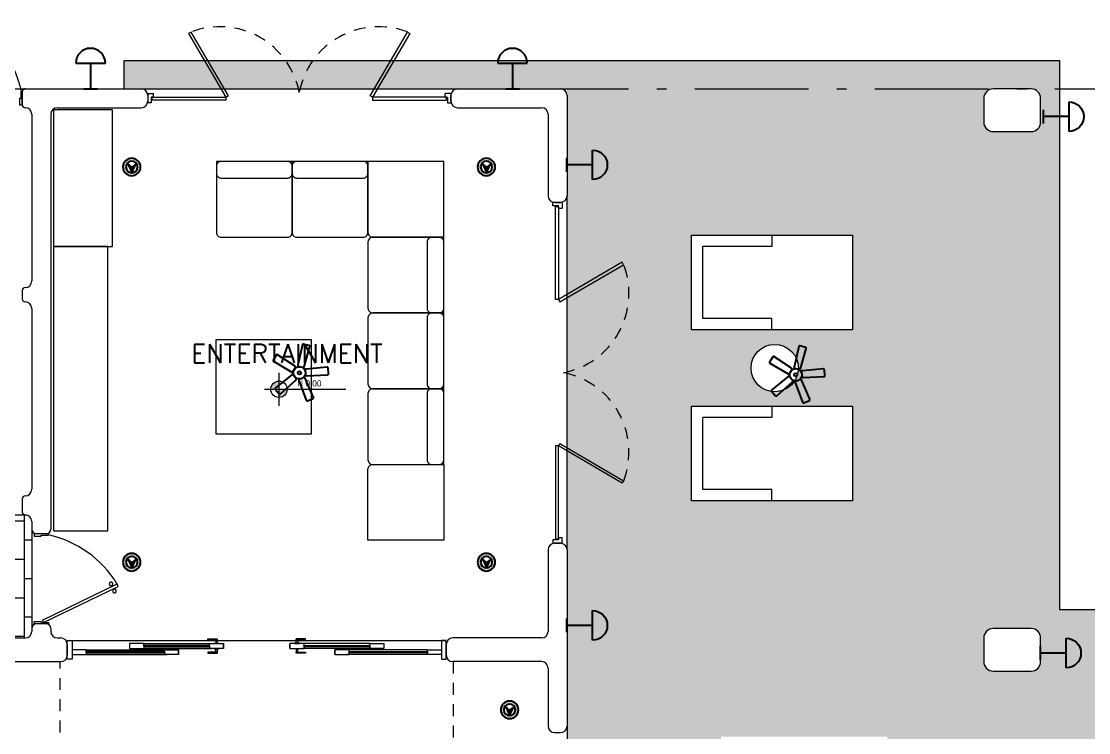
# Model space of a CAD drawing. Header units: metres. Extents: x 14 to 2416, y -346 to 476.
# Drawn here: x 51.24 to 62.51, y -209.14 to -201.63 of the extents above; entities that cross this region are included whole.
import ezdxf

# ---------------------------------------------------------------- set-up
doc = ezdxf.new("R2010")
doc.units = ezdxf.units.M
for name, pattern in [('0', [0]), ('ACAD_ISO10W100', [18, 12, -3, 0, -3]), ('HIDDEN2', [0.1875, 0.125, -0.0625])]:
    doc.linetypes.add(name, pattern=pattern)
doc.layers.get('0').update_dxf_attribs({"linetype": '0', "lineweight": 20})
for name, color, linetype, lineweight in [('A-ANNO-TEXT', 20, 'Continuous', 13), ('A-DOOR', 35, 'Continuous', 5), ('A-WALL', 250, 'Continuous', 20), ('baños', 251, 'Continuous', 0), ('MAVA', 1, 'Continuous', 15), ('MOBILIARIOS', 252, 'Continuous', 0), ('piscina', 131, 'Continuous', 0), ('piso', 253, 'Continuous', 0), ('textos', 7, 'Continuous', 0)]:
    doc.layers.add(name, color=color, linetype=linetype, lineweight=lineweight)
doc.layers.add('hatch piso', color=253, linetype='Continuous', lineweight=0, transparency=0.7)
doc.layers.add('MAVA Luminarias', color=1, linetype='Continuous')
doc.layers.add('SOLAR', color=7, linetype='ACAD_ISO10W100', lineweight=9, true_color=0xff1414)
doc.layers.add('Techos 1', color=7, linetype='HIDDEN2', lineweight=9, true_color=0x42391a)
doc.styles.add('ESC100-2mm', font='arial.ttf', dxfattribs={"height": 0.15})
doc.styles.get("Standard").update_dxf_attribs({"font": 'arial.ttf', "height": 0.1875})

# ---------------------------------------------------------------- blocks, each defined once
blk = doc.blocks.new('puerta 1.00')
at = {"layer": 'A-DOOR'}
for p, q in [((-0.15, -0.012), (-0.937, -0.395)), ((-0.138, -0.038), (-0.925, -0.42)), ((-0.138, -0.038), (-0.15, -0.012)), ((-0.937, -0.395), (-0.925, -0.42)), ((-0.895, -0.374), (-0.9, -0.364)), ((-0.878, -0.366), (-0.883, -0.356)), ((-0.882, -0.4), (-0.877, -0.41)), ((-0.865, -0.392), (-0.86, -0.402))]:
    blk.add_line(p, q, dxfattribs=at)
for points in [[(-0.05, 0), (-0.05, -0.025), (-0.125, -0.025), (-0.125, -0.012), (-0.2, -0.012), (-0.2, 0), (-0.05, 0)], [(-0.05, -0.95), (-0.05, -0.925), (-0.125, -0.925), (-0.125, -0.937), (-0.2, -0.937), (-0.2, -0.95), (-0.05, -0.95)]]:
    blk.add_lwpolyline(points, dxfattribs=at)
blk.add_arc((0.037, 0.16), 1.123, 211.1336, 257.8343, dxfattribs=at)
for points in [[(-0.898, -0.364), (-0.903, -0.364), (-0.912, -0.359), (-0.917, -0.35), (-0.917, -0.34), (-0.912, -0.332), (-0.903, -0.327), (-0.893, -0.327), (-0.884, -0.332), (-0.879, -0.34), (-0.879, -0.35), (-0.884, -0.359), (-0.893, -0.364), (-0.898, -0.364)], [(-0.862, -0.439), (-0.867, -0.439), (-0.875, -0.434), (-0.88, -0.426), (-0.88, -0.416), (-0.875, -0.407), (-0.867, -0.402), (-0.857, -0.402), (-0.848, -0.407), (-0.843, -0.416), (-0.843, -0.426), (-0.848, -0.434), (-0.857, -0.439), (-0.862, -0.439)]]:
    blk.add_open_spline(points, degree=2, dxfattribs=at)
blk = doc.blocks.new('A$C9daa110d')
at = {"layer": 'A-DOOR'}
for p, q in [((0, 0.101), (0.06, 0.101)), ((0, 0.101), (0, 0.001)), ((0.035, 0.001), (0, 0.001)), ((0.035, 0.061), (0.035, 0.001)), ((0.06, 0.061), (0.035, 0.061)), ((0.06, 0.061), (0.06, 0.101)), ((3.2, 0.1), (3.14, 0.1)), ((3.14, 0.06), (3.14, 0.1)), ((3.14, 0.06), (3.165, 0.06)), ((3.165, 0.06), (3.165, 0)), ((3.165, 0), (3.2, 0)), ((3.2, 0.1), (3.2, 0))]:
    blk.add_line(p, q, dxfattribs=at)
for points in [[(0.431, 0.734), (0.825, 0.06), (0.851, 0.076), (0.458, 0.749)], [(2.766, 0.734), (2.372, 0.06), (2.346, 0.075), (2.74, 0.749)], [(0.045, 0.061), (0.825, 0.06), (0.825, 0.03), (0.045, 0.03)], [(3.152, 0.06), (2.372, 0.06), (2.372, 0.03), (3.152, 0.03)]]:
    blk.add_lwpolyline(points, close=True, dxfattribs=at)
at = {"layer": 'A-DOOR', "linetype": 'HIDDEN2'}
for centre, start, end in [((0.76, -0.049), 10.7613, 110.7488), ((2.437, -0.049), 69.2325, 169.2199)]:
    blk.add_arc(centre, 0.854, start, end, dxfattribs=at)
blk = doc.blocks.new('A$C2f9b60d5')
at = {"layer": 'A-DOOR'}
for p, q in [((0, 0.101), (0.06, 0.101)), ((0, 0.101), (0, 0.001)), ((0.035, 0.001), (0, 0.001)), ((0.035, 0.061), (0.035, 0.001)), ((0.06, 0.061), (0.035, 0.061)), ((0.06, 0.061), (0.06, 0.101)), ((3.6, 0.1), (3.54, 0.1)), ((3.54, 0.06), (3.54, 0.1)), ((3.54, 0.06), (3.565, 0.06)), ((3.565, 0.06), (3.565, 0)), ((3.565, 0), (3.6, 0)), ((3.6, 0.1), (3.6, 0))]:
    blk.add_line(p, q, dxfattribs=at)
for points in [[(0.631, 0.734), (1.025, 0.06), (1.051, 0.076), (0.658, 0.749)], [(2.966, 0.734), (2.572, 0.06), (2.546, 0.075), (2.94, 0.749)], [(0.045, 0.061), (1.025, 0.06), (1.025, 0.03), (0.045, 0.03)], [(3.552, 0.06), (2.572, 0.06), (2.572, 0.03), (3.552, 0.03)]]:
    blk.add_lwpolyline(points, close=True, dxfattribs=at)
at = {"layer": 'A-DOOR', "linetype": 'HIDDEN2'}
for centre, start, end in [((0.96, -0.049), 10.7613, 110.7488), ((2.637, -0.049), 69.2325, 169.2199)]:
    blk.add_arc(centre, 0.854, start, end, dxfattribs=at)
blk = doc.blocks.new('PL BASE 1N NASAS 09')
at = {"layer": 'textos', "transparency": 33554534}
h = blk.add_hatch(color=256, dxfattribs=at)
h.dxf.hatch_style = 1
h.paths.add_polyline_path([(-96.422, -38.338, 0.414214), (-96.509, -38.424), (-96.422, -38.424)])
h.paths.add_polyline_path([(-96.336, -38.424), (-96.422, -38.424), (-96.422, -38.511, 0.414214)])
at = {"layer": 'A-DOOR'}
for p, q in [((-97.848, -41.11), (-97.998, -41.11)), ((-97.998, -41.11), (-97.998, -41.16)), ((-97.848, -41.11), (-97.998, -41.11)), ((-97.998, -41.11), (-97.998, -41.16)), ((-97.848, -41.133), (-97.848, -41.11)), ((-97.848, -41.11), (-97.13, -41.11)), ((-97.848, -41.133), (-97.848, -41.11)), ((-97.848, -41.11), (-97.13, -41.11)), ((-97.156, -41.11), (-97.006, -41.11)), ((-97.156, -41.133), (-97.156, -41.11)), ((-97.156, -41.11), (-97.006, -41.11)), ((-97.156, -41.133), (-97.156, -41.11)), ((-97.089, -41.07), (-97.089, -41.105)), ((-97.089, -41.07), (-97.089, -41.105)), ((-97.074, -41.105), (-97.074, -41.06)), ((-97.074, -41.105), (-97.074, -41.06)), ((-97.006, -41.16), (-97.006, -41.11)), ((-97.006, -41.11), (-97.006, -41.16)), ((-97.006, -41.16), (-97.006, -41.11)), ((-97.006, -41.11), (-97.006, -41.16)), ((-96.306, -41.16), (-96.306, -41.11)), ((-96.156, -41.11), (-96.306, -41.11)), ((-96.306, -41.11), (-96.306, -41.16)), ((-96.306, -41.16), (-96.306, -41.11)), ((-96.156, -41.11), (-96.306, -41.11)), ((-96.306, -41.11), (-96.306, -41.16)), ((-96.239, -41.105), (-96.239, -41.06)), ((-96.239, -41.105), (-96.239, -41.06)), ((-96.224, -41.07), (-96.224, -41.105)), ((-96.224, -41.07), (-96.224, -41.105)), ((-95.464, -41.11), (-96.182, -41.11)), ((-95.464, -41.11), (-96.182, -41.11)), ((-96.156, -41.133), (-96.156, -41.11)), ((-96.156, -41.133), (-96.156, -41.11)), ((-95.464, -41.11), (-95.314, -41.11)), ((-95.464, -41.133), (-95.464, -41.11)), ((-95.464, -41.11), (-95.314, -41.11)), ((-95.464, -41.133), (-95.464, -41.11)), ((-95.314, -41.11), (-95.314, -41.16)), ((-95.314, -41.11), (-95.314, -41.16)), ((-98.456, -41.175), (-98.606, -41.175)), ((-98.606, -41.175), (-98.606, -41.225)), ((-98.456, -41.175), (-98.606, -41.175)), ((-98.606, -41.175), (-98.606, -41.225)), ((-98.606, -41.225), (-98.456, -41.225)), ((-98.606, -41.225), (-98.456, -41.225)), ((-98.461, -41.197), (-98.461, -41.202)), ((-98.461, -41.197), (-97.626, -41.197)), ((-98.461, -41.197), (-98.461, -41.202)), ((-98.461, -41.197), (-97.626, -41.197)), ((-98.461, -41.202), (-97.626, -41.202)), ((-98.461, -41.202), (-97.626, -41.202)), ((-98.456, -41.197), (-98.456, -41.175)), ((-98.456, -41.175), (-97.605, -41.175)), ((-98.456, -41.197), (-98.456, -41.175)), ((-98.456, -41.175), (-97.605, -41.175)), ((-98.451, -41.192), (-98.456, -41.192)), ((-98.451, -41.192), (-98.456, -41.192)), ((-98.456, -41.202), (-98.456, -41.225)), ((-98.456, -41.202), (-98.456, -41.225)), ((-98.451, -41.207), (-98.456, -41.207)), ((-98.451, -41.207), (-98.456, -41.207)), ((-98.456, -41.225), (-97.605, -41.225)), ((-98.456, -41.225), (-97.605, -41.225)), ((-98.451, -41.192), (-98.451, -41.197)), ((-97.636, -41.192), (-98.451, -41.192)), ((-98.451, -41.192), (-98.451, -41.197)), ((-97.636, -41.192), (-98.451, -41.192)), ((-98.451, -41.207), (-98.451, -41.202)), ((-98.451, -41.207), (-98.451, -41.202)), ((-98.451, -41.207), (-97.636, -41.207)), ((-98.451, -41.207), (-97.636, -41.207)), ((-97.998, -41.16), (-97.848, -41.16)), ((-97.998, -41.16), (-97.848, -41.16)), ((-97.853, -41.133), (-97.853, -41.138)), ((-97.853, -41.133), (-97.151, -41.133)), ((-97.853, -41.133), (-97.853, -41.138)), ((-97.853, -41.133), (-97.151, -41.133)), ((-97.853, -41.138), (-97.151, -41.138)), ((-97.853, -41.138), (-97.151, -41.138)), ((-97.843, -41.128), (-97.848, -41.128)), ((-97.843, -41.128), (-97.848, -41.128)), ((-97.848, -41.138), (-97.848, -41.16)), ((-97.848, -41.138), (-97.848, -41.16)), ((-97.843, -41.142), (-97.848, -41.142)), ((-97.843, -41.142), (-97.848, -41.142)), ((-97.848, -41.16), (-97.13, -41.16)), ((-97.848, -41.16), (-97.13, -41.16)), ((-97.843, -41.128), (-97.843, -41.133)), ((-97.161, -41.128), (-97.843, -41.128)), ((-97.843, -41.128), (-97.843, -41.133)), ((-97.161, -41.128), (-97.843, -41.128)), ((-97.843, -41.142), (-97.843, -41.138)), ((-97.843, -41.142), (-97.843, -41.138)), ((-97.843, -41.142), (-97.161, -41.142)), ((-97.843, -41.142), (-97.161, -41.142)), ((-97.636, -41.192), (-97.631, -41.192)), ((-97.636, -41.192), (-97.636, -41.197)), ((-97.636, -41.192), (-97.631, -41.192)), ((-97.636, -41.192), (-97.636, -41.197)), ((-97.636, -41.207), (-97.636, -41.202)), ((-97.636, -41.207), (-97.636, -41.202)), ((-97.636, -41.207), (-97.631, -41.207)), ((-97.636, -41.207), (-97.631, -41.207)), ((-97.631, -41.175), (-97.481, -41.175)), ((-97.631, -41.197), (-97.631, -41.175)), ((-97.631, -41.175), (-97.481, -41.175)), ((-97.631, -41.197), (-97.631, -41.175)), ((-97.631, -41.202), (-97.631, -41.225)), ((-97.631, -41.202), (-97.631, -41.225)), ((-97.481, -41.225), (-97.631, -41.225)), ((-97.481, -41.225), (-97.631, -41.225)), ((-97.626, -41.197), (-97.626, -41.202)), ((-97.626, -41.197), (-97.626, -41.202)), ((-97.481, -41.225), (-97.481, -41.175)), ((-97.481, -41.175), (-97.481, -41.225)), ((-97.481, -41.225), (-97.481, -41.175)), ((-97.481, -41.175), (-97.481, -41.225)), ((-97.161, -41.128), (-97.156, -41.128)), ((-97.161, -41.128), (-97.161, -41.133)), ((-97.161, -41.128), (-97.156, -41.128)), ((-97.161, -41.128), (-97.161, -41.133)), ((-97.161, -41.142), (-97.161, -41.138)), ((-97.161, -41.142), (-97.161, -41.138)), ((-97.161, -41.142), (-97.156, -41.142)), ((-97.161, -41.142), (-97.156, -41.142)), ((-97.156, -41.138), (-97.156, -41.16)), ((-97.156, -41.138), (-97.156, -41.16)), ((-97.006, -41.16), (-97.156, -41.16)), ((-97.006, -41.16), (-97.156, -41.16)), ((-97.151, -41.133), (-97.151, -41.138)), ((-97.151, -41.133), (-97.151, -41.138)), ((-97.089, -41.2), (-97.089, -41.165)), ((-97.089, -41.2), (-97.089, -41.165)), ((-97.074, -41.165), (-97.074, -41.21)), ((-97.074, -41.165), (-97.074, -41.21)), ((-96.306, -41.16), (-96.156, -41.16)), ((-96.306, -41.16), (-96.156, -41.16)), ((-96.239, -41.165), (-96.239, -41.21)), ((-96.239, -41.165), (-96.239, -41.21)), ((-96.224, -41.2), (-96.224, -41.165)), ((-96.224, -41.2), (-96.224, -41.165)), ((-95.464, -41.16), (-96.182, -41.16)), ((-95.464, -41.16), (-96.182, -41.16)), ((-95.459, -41.133), (-96.161, -41.133)), ((-96.161, -41.133), (-96.161, -41.138)), ((-95.459, -41.133), (-96.161, -41.133)), ((-96.161, -41.133), (-96.161, -41.138)), ((-95.459, -41.138), (-96.161, -41.138)), ((-95.459, -41.138), (-96.161, -41.138)), ((-96.151, -41.128), (-96.156, -41.128)), ((-96.151, -41.128), (-96.156, -41.128)), ((-96.156, -41.138), (-96.156, -41.16)), ((-96.156, -41.138), (-96.156, -41.16)), ((-96.151, -41.142), (-96.156, -41.142)), ((-96.151, -41.142), (-96.156, -41.142)), ((-96.151, -41.128), (-95.469, -41.128)), ((-96.151, -41.128), (-96.151, -41.133)), ((-96.151, -41.128), (-95.469, -41.128)), ((-96.151, -41.128), (-96.151, -41.133)), ((-96.151, -41.142), (-96.151, -41.138)), ((-96.151, -41.142), (-96.151, -41.138)), ((-95.469, -41.142), (-96.151, -41.142)), ((-95.469, -41.142), (-96.151, -41.142)), ((-95.831, -41.225), (-95.831, -41.175)), ((-95.681, -41.175), (-95.831, -41.175)), ((-95.831, -41.175), (-95.831, -41.225)), ((-95.831, -41.225), (-95.831, -41.175)), ((-95.681, -41.175), (-95.831, -41.175)), ((-95.831, -41.175), (-95.831, -41.225)), ((-95.831, -41.225), (-95.681, -41.225)), ((-95.831, -41.225), (-95.681, -41.225)), ((-94.856, -41.175), (-95.707, -41.175)), ((-94.856, -41.175), (-95.707, -41.175)), ((-94.856, -41.225), (-95.707, -41.225)), ((-94.856, -41.225), (-95.707, -41.225)), ((-94.851, -41.197), (-95.686, -41.197)), ((-95.686, -41.197), (-95.686, -41.202)), ((-94.851, -41.197), (-95.686, -41.197)), ((-95.686, -41.197), (-95.686, -41.202)), ((-94.851, -41.202), (-95.686, -41.202)), ((-94.851, -41.202), (-95.686, -41.202)), ((-95.681, -41.197), (-95.681, -41.175)), ((-95.681, -41.197), (-95.681, -41.175)), ((-95.676, -41.192), (-95.681, -41.192)), ((-95.676, -41.192), (-95.681, -41.192)), ((-95.681, -41.202), (-95.681, -41.225)), ((-95.681, -41.202), (-95.681, -41.225)), ((-95.676, -41.207), (-95.681, -41.207)), ((-95.676, -41.207), (-95.681, -41.207)), ((-95.676, -41.192), (-94.861, -41.192)), ((-95.676, -41.192), (-95.676, -41.197)), ((-95.676, -41.192), (-94.861, -41.192)), ((-95.676, -41.192), (-95.676, -41.197)), ((-95.676, -41.207), (-95.676, -41.202)), ((-95.676, -41.207), (-95.676, -41.202)), ((-94.861, -41.207), (-95.676, -41.207)), ((-94.861, -41.207), (-95.676, -41.207)), ((-95.469, -41.128), (-95.464, -41.128)), ((-95.469, -41.128), (-95.469, -41.133)), ((-95.469, -41.128), (-95.464, -41.128)), ((-95.469, -41.128), (-95.469, -41.133)), ((-95.469, -41.142), (-95.469, -41.138)), ((-95.469, -41.142), (-95.469, -41.138)), ((-95.469, -41.142), (-95.464, -41.142)), ((-95.469, -41.142), (-95.464, -41.142)), ((-95.464, -41.138), (-95.464, -41.16)), ((-95.464, -41.138), (-95.464, -41.16)), ((-95.314, -41.16), (-95.464, -41.16)), ((-95.314, -41.16), (-95.464, -41.16)), ((-95.459, -41.133), (-95.459, -41.138)), ((-95.459, -41.133), (-95.459, -41.138)), ((-94.861, -41.192), (-94.856, -41.192)), ((-94.861, -41.192), (-94.861, -41.197)), ((-94.861, -41.192), (-94.856, -41.192)), ((-94.861, -41.192), (-94.861, -41.197)), ((-94.861, -41.207), (-94.861, -41.202)), ((-94.861, -41.207), (-94.861, -41.202)), ((-94.861, -41.207), (-94.856, -41.207)), ((-94.861, -41.207), (-94.856, -41.207)), ((-94.856, -41.175), (-94.706, -41.175)), ((-94.856, -41.197), (-94.856, -41.175)), ((-94.856, -41.175), (-94.706, -41.175)), ((-94.856, -41.197), (-94.856, -41.175)), ((-94.856, -41.202), (-94.856, -41.225)), ((-94.856, -41.202), (-94.856, -41.225)), ((-94.706, -41.225), (-94.856, -41.225)), ((-94.706, -41.225), (-94.856, -41.225)), ((-94.851, -41.197), (-94.851, -41.202)), ((-94.851, -41.197), (-94.851, -41.202)), ((-94.706, -41.175), (-94.706, -41.225)), ((-94.706, -41.175), (-94.706, -41.225))]:
    blk.add_line(p, q, dxfattribs=at)
for points in [[(-98.606, -41.275), (-98.656, -41.275), (-98.656, -41.075), (-98.606, -41.075)], [(-98.606, -41.275), (-98.656, -41.275), (-98.656, -41.075), (-98.606, -41.075)], [(-94.706, -41.275), (-94.656, -41.275), (-94.656, -41.075), (-94.706, -41.075)], [(-94.706, -41.275), (-94.656, -41.275), (-94.656, -41.075), (-94.706, -41.075)]]:
    blk.add_lwpolyline(points, close=True, dxfattribs=at)
at = {"layer": 'A-DOOR', "color": 7}
for points in [[(-97.074, -41.06), (-97.074, -41.07), (-97.171, -41.07), (-97.171, -41.06)], [(-97.074, -41.06), (-97.074, -41.07), (-97.171, -41.07), (-97.171, -41.06)], [(-97.056, -41.11), (-97.106, -41.11), (-97.106, -41.105), (-97.056, -41.105)], [(-97.056, -41.11), (-97.106, -41.11), (-97.106, -41.105), (-97.056, -41.105)], [(-96.256, -41.11), (-96.206, -41.11), (-96.206, -41.105), (-96.256, -41.105)], [(-96.256, -41.11), (-96.206, -41.11), (-96.206, -41.105), (-96.256, -41.105)], [(-96.239, -41.06), (-96.239, -41.07), (-96.141, -41.07), (-96.141, -41.06)], [(-96.239, -41.06), (-96.239, -41.07), (-96.141, -41.07), (-96.141, -41.06)], [(-97.074, -41.21), (-97.074, -41.2), (-97.171, -41.2), (-97.171, -41.21)], [(-97.074, -41.21), (-97.074, -41.2), (-97.171, -41.2), (-97.171, -41.21)], [(-97.056, -41.16), (-97.106, -41.16), (-97.106, -41.165), (-97.056, -41.165)], [(-97.056, -41.16), (-97.106, -41.16), (-97.106, -41.165), (-97.056, -41.165)], [(-96.256, -41.16), (-96.206, -41.16), (-96.206, -41.165), (-96.256, -41.165)], [(-96.256, -41.16), (-96.206, -41.16), (-96.206, -41.165), (-96.256, -41.165)], [(-96.239, -41.21), (-96.239, -41.2), (-96.141, -41.2), (-96.141, -41.21)], [(-96.239, -41.21), (-96.239, -41.2), (-96.141, -41.2), (-96.141, -41.21)]]:
    blk.add_lwpolyline(points, close=True, dxfattribs=at)
at = {"layer": 'A-WALL'}
for p, q in [((-99.101, -35.25), (-97.876, -35.25)), ((-94.536, -35.25), (-93.452, -35.25)), ((-99.131, -35.42), (-99.131, -35.28)), ((-97.806, -35.32), (-97.806, -35.38)), ((-93.381, -35.32), (-93.381, -36.38)), ((-99.101, -35.45), (-99.101, -35.45)), ((-98.761, -35.45), (-97.876, -35.45)), ((-94.536, -35.45), (-93.651, -35.45)), ((-99.031, -35.52), (-99.031, -37.28)), ((-98.831, -35.52), (-98.831, -39.9)), ((-93.581, -35.52), (-93.581, -36.38)), ((-93.511, -36.45), (-93.451, -36.45)), ((-99.131, -37.38), (-99.131, -37.47)), ((-99.101, -37.35), (-99.101, -37.35)), ((-99.101, -37.5), (-99.101, -37.5)), ((-99.031, -37.57), (-99.031, -39.48)), ((-99.131, -39.58), (-99.131, -39.72)), ((-99.031, -39.82), (-99.031, -39.9)), ((-98.881, -39.95), (-98.981, -39.95)), ((-93.511, -40.05), (-93.451, -40.05)), ((-93.581, -40.12), (-93.581, -40.98)), ((-93.381, -40.12), (-93.381, -41.3)), ((-99.031, -40.95), (-99.031, -40.98)), ((-98.881, -40.9), (-98.981, -40.9)), ((-98.831, -40.95), (-98.831, -40.98)), ((-99.861, -41.05), (-99.101, -41.05)), ((-98.761, -41.05), (-98.726, -41.05)), ((-98.656, -41.12), (-98.656, -41.23)), ((-98.656, -41.12), (-98.656, -41.23)), ((-94.656, -41.12), (-94.656, -41.23)), ((-94.656, -41.12), (-94.656, -41.23)), ((-93.651, -41.05), (-94.586, -41.05)), ((-99.661, -41.3), (-98.726, -41.3)), ((-93.65, -41.3), (-94.586, -41.3)), ((-93.381, -41.3), (-93.381, -41.98)), ((-93.581, -41.37), (-93.581, -41.98))]:
    blk.add_line(p, q, dxfattribs=at)
at = {"layer": 'A-WALL', "transparency": 33554684}
for p, q in [((-94.606, -35.38), (-94.606, -35.32)), ((-93.511, -42.05), (-93.451, -42.05))]:
    blk.add_line(p, q, dxfattribs=at)
at = {"layer": 'A-WALL'}
for points in [[(-88.481, -35.252), (-88.881, -35.252, 0.414214), (-88.981, -35.352), (-88.981, -35.602, 0.414214), (-88.881, -35.702), (-88.481, -35.702, 0.414214), (-88.381, -35.602), (-88.381, -35.352, 0.414214)], [(-88.481, -40.95), (-88.881, -40.95, 0.414214), (-88.981, -41.05), (-88.981, -41.3, 0.414214), (-88.881, -41.4), (-88.481, -41.4, 0.414214), (-88.381, -41.3), (-88.381, -41.05, 0.414214)]]:
    blk.add_lwpolyline(points, format="xyb", close=True, dxfattribs=at)
for centre, radius, start, end in [((-99.101, -35.28), 0.03, 90, 180), ((-97.876, -35.32), 0.07, 0, 90), ((-93.451, -35.32), 0.07, 0, 90), ((-99.101, -35.42), 0.03, 180, 270), ((-99.101, -35.52), 0.07, 360, 90), ((-98.761, -35.52), 0.07, 90, 180), ((-97.876, -35.38), 0.07, 270, 0), ((-93.651, -35.52), 0.07, 0, 90), ((-93.511, -36.38), 0.07, 180, 270), ((-93.451, -36.38), 0.07, 270, 0), ((-99.101, -37.28), 0.07, 270, 360), ((-99.101, -37.38), 0.03, 90, 180), ((-99.101, -37.47), 0.03, 180, 270), ((-99.101, -37.57), 0.07, 0, 90), ((-99.101, -39.48), 0.07, 270, 0), ((-99.101, -39.58), 0.03, 90, 180), ((-99.101, -39.72), 0.03, 180, 270), ((-99.101, -39.82), 0.07, 0, 90), ((-98.981, -39.9), 0.05, 180, 270), ((-98.881, -39.9), 0.05, 270, 0), ((-93.511, -40.12), 0.07, 90, 180), ((-93.451, -40.12), 0.07, 0, 90), ((-99.101, -40.98), 0.07, 270, 360), ((-98.981, -40.95), 0.05, 90, 180), ((-98.881, -40.95), 0.05, 360, 90), ((-98.761, -40.98), 0.07, 180, 270), ((-93.651, -40.98), 0.07, 270, 360), ((-98.726, -41.12), 0.07, 0, 90), ((-94.586, -41.12), 0.07, 90, 180), ((-98.726, -41.23), 0.07, 270, 0), ((-94.586, -41.23), 0.07, 180, 270), ((-93.65, -41.368), 0.0686, 358.6981, 90.5368), ((-93.511, -41.98), 0.07, 180, 270), ((-93.451, -41.98), 0.07, 270, 0)]:
    blk.add_arc(centre, radius, start, end, dxfattribs=at)
at = {"layer": 'A-WALL', "transparency": 33554684}
for centre, start, end in [((-94.536, -35.32), 90, 180), ((-94.536, -35.38), 180, 270)]:
    blk.add_arc(centre, 0.07, start, end, dxfattribs=at)
at = {"layer": 'piscina', "const_width": 0.004}
for points in [[(-98.461, -41.2), (-97.626, -41.2)], [(-98.461, -41.2), (-97.626, -41.2)], [(-97.853, -41.135), (-97.151, -41.135)], [(-97.853, -41.135), (-97.151, -41.135)], [(-95.459, -41.135), (-96.161, -41.135)], [(-95.459, -41.135), (-96.161, -41.135)], [(-94.851, -41.2), (-95.686, -41.2)], [(-94.851, -41.2), (-95.686, -41.2)]]:
    blk.add_lwpolyline(points, dxfattribs=at)
at = {"layer": 'piso'}
for p, q in [((-98.056, -34.95), (-88.181, -34.95)), ((-98.056, -35.25), (-98.056, -34.95)), ((-88.181, -34.95), (-88.181, -40.75)), ((-100.15, -35.25), (-99.101, -35.25)), ((-97.876, -35.25), (-94.536, -35.25)), ((-100.151, -39.75), (-99.089, -39.751)), ((-99.031, -39.9), (-99.031, -40.95)), ((-88.181, -40.75), (-87.181, -40.75)), ((-98.656, -41.075), (-94.656, -41.075)), ((-98.656, -41.075), (-94.656, -41.075)), ((-93.381, -41.98), (-93.381, -48.52))]:
    blk.add_line(p, q, dxfattribs=at)
at = {"layer": 'piso', "transparency": 33554687}
blk.add_line((-93.381, -40.12), (-93.381, -36.38), dxfattribs=at)
at = {"layer": 'Techos 1'}
for p, q in [((-98.731, -45.198), (-98.731, -41.3)), ((-94.581, -41.3), (-94.581, -45.206))]:
    blk.add_line(p, q, dxfattribs=at)
at = {"layer": 'textos'}
for p, q in [((-96.422, -38.25), (-96.422, -38.598)), ((-96.576, -38.424), (-95.715, -38.424))]:
    blk.add_line(p, q, dxfattribs=at)
blk.add_circle((-96.422, -38.424), 0.0865, dxfattribs=at)
at = {"color": 1}
blk.add_blockref('A$C9daa110d', (-97.806, -35.4), dxfattribs=at)
at = {"color": 1, "rotation": 270}
blk.add_blockref('A$C2f9b60d5', (-93.532, -36.45), dxfattribs=at)
at = {"layer": 'A-DOOR', "xscale": -1, "rotation": 90}
blk.add_blockref('puerta 1.00', (-100.081, -35.475), dxfattribs=at)
at = {"layer": 'A-DOOR', "rotation": 180}
blk.add_blockref('puerta 1.00', (-99.056, -40.9), dxfattribs=at)
at = {"layer": 'textos', "insert": (-97.482, -38.143), "char_height": 0.195, "width": 3.40488, "attachment_point": 7}
blk.add_mtext('{\\Fromans|c0; ENTERTAINMENT}', dxfattribs=at)
at = {"layer": 'textos', "insert": (-96.229, -38.329), "char_height": 0.065, "attachment_point": 1, "style": 'ESC100-2mm'}
blk.add_mtext_dynamic_manual_height_columns('{\\Ftxt|c0;N 0.00}', width=2.21694, gutter_width=0.5, heights=[0], dxfattribs=at)
blk = doc.blocks.new('PL MUEBLES 1N NASAS 09')
at = {"layer": 'hatch piso'}
h = blk.add_hatch(dxfattribs=at)
h.set_pattern_fill('AR-BRSTD', color=256, scale=0.002, angle=-90)
h.set_pattern_definition([(270, (32.50438, 232.01007), (0.1354836, -2e-17), []), (0, (32.50438, 232.01007), (0.1354836, 0.2032), [0.1354836, -0.1354836])])
h.paths.add_polyline_path([(77.642, 53.255), (75.08, 53.255), (75.08, 47.448), (74.08, 47.448), (74.08, 53.254), (64.206, 53.254), (64.206, 52.954), (68.88, 52.954), (68.88, 32.954), (64.206, 32.954), (64.206, 32.654), (74.08, 32.654), (74.08, 38.459), (75.08, 38.459), (75.08, 32.655), (77.642, 32.655)])
h.paths.add_polyline_path([(72.263, 46.109), (72.263, 45.659), (72.688, 45.659), (72.688, 44.659), (70.088, 44.659), (70.088, 45.659), (70.505, 45.659), (70.505, 46.109)], flags=16)
h.paths.add_polyline_path([(70.195, 48.6), (70.195, 49.6), (71.895, 49.6), (71.895, 48.6)], flags=16)
edge = h.paths.add_edge_path(flags=16)
edge.add_arc((73.38, 47.148), 0.1, 90, 180, ccw=False)
edge.add_line((73.38, 47.248), (73.78, 47.248))
edge.add_arc((73.78, 47.148), 0.1, 0, 90, ccw=False)
edge.add_line((73.88, 47.148), (73.88, 46.898))
edge.add_arc((73.78, 46.898), 0.1, -90, 0, ccw=False)
edge.add_line((73.78, 46.798), (73.38, 46.798))
edge.add_arc((73.38, 46.898), 0.1, 180, 270, ccw=False)
edge.add_line((73.28, 46.898), (73.28, 47.148))
edge = h.paths.add_edge_path(flags=16)
edge.add_arc((71.074, 50.003), 0.25, 0, 360)
edge = h.paths.add_edge_path(flags=16)
edge.add_ellipse((71.538, 43.923), major_axis=(0.8, 0.008), ratio=0.419259, start_angle=0, end_angle=360)
h.paths.add_polyline_path([(72.688, 44.307), (73.488, 44.307), (73.488, 43.507), (72.688, 43.507)], flags=16)
h.paths.add_polyline_path([(70.088, 44.307), (70.088, 43.507), (69.288, 43.507), (69.288, 44.307)], flags=16)
h.paths.add_polyline_path([(70.195, 50.407), (70.195, 51.407), (71.895, 51.407), (71.895, 50.407)], flags=16)
edge = h.paths.add_edge_path(flags=16)
edge.add_ellipse((71.538, 41.984), major_axis=(0.8, -0.008), ratio=0.419259, start_angle=0, end_angle=360, ccw=False)
h.paths.add_polyline_path([(72.688, 42.4), (73.488, 42.4), (73.488, 41.6), (72.688, 41.6)], flags=16)
h.paths.add_polyline_path([(70.088, 42.4), (70.088, 41.6), (69.288, 41.6), (69.288, 42.4)], flags=16)
edge = h.paths.add_edge_path(flags=16)
edge.add_line((73.28, 52.596), (73.28, 52.846))
edge.add_arc((73.38, 52.846), 0.1, 90, 180, ccw=False)
edge.add_line((73.38, 52.946), (73.78, 52.946))
edge.add_arc((73.78, 52.846), 0.1, 0, 90, ccw=False)
edge.add_line((73.88, 52.846), (73.88, 52.596))
edge.add_arc((73.78, 52.596), 0.1, -90, 0, ccw=False)
edge.add_line((73.78, 52.496), (73.38, 52.496))
edge.add_arc((73.38, 52.596), 0.1, 180, 270, ccw=False)
h.paths.add_polyline_path([(72.688, 41.248), (72.688, 40.248), (72.263, 40.248), (72.263, 39.798), (70.505, 39.798), (70.505, 40.248), (70.088, 40.248), (70.088, 41.248)], flags=16)
edge = h.paths.add_edge_path(flags=16)
edge.add_line((73.38, 39.099), (73.78, 39.099))
edge.add_arc((73.78, 38.999), 0.1, 0, 90, ccw=False)
edge.add_line((73.88, 38.999), (73.88, 38.749))
edge.add_arc((73.78, 38.749), 0.1, -90, 0, ccw=False)
edge.add_line((73.78, 38.649), (73.38, 38.649))
edge.add_arc((73.38, 38.749), 0.1, 180, 270, ccw=False)
edge.add_line((73.28, 38.749), (73.28, 38.999))
edge.add_arc((73.38, 38.999), 0.1, 90, 180, ccw=False)
edge = h.paths.add_edge_path(flags=0)
edge.add_line((70.484, 36.795), (70.44, 36.823))
edge.add_line((70.44, 36.823), (70.413, 36.781))
edge.add_line((70.413, 36.781), (70.329, 36.834))
edge.add_arc((70.195, 36.623), 0.25, 57.6802, 237.6802)
edge.add_line((70.061, 36.412), (70.146, 36.358))
edge.add_line((70.146, 36.358), (70.119, 36.316))
edge.add_line((70.119, 36.316), (70.173, 36.282))
edge.add_arc((71.256, 35.977), 1.125, 133.371, 164.3095, ccw=False)
edge = h.paths.add_edge_path(flags=16)
edge.add_arc((70.004, 35.987), 0.291, 89.2589, 335.9793, ccw=False)
edge.add_line((70.008, 36.277), (70.108, 36.277))
edge.add_line((70.108, 36.277), (70.108, 36.227))
edge.add_line((70.108, 36.227), (70.008, 36.227))
edge.add_arc((70.008, 35.977), 0.25, 90, 270)
edge.add_line((70.008, 35.727), (70.108, 35.727))
edge.add_line((70.108, 35.727), (70.108, 35.677))
edge.add_line((70.108, 35.677), (70.18, 35.677))
edge.add_line((70.18, 35.677), (70.119, 35.639))
edge.add_line((70.119, 35.639), (70.146, 35.597))
edge.add_line((70.146, 35.597), (70.061, 35.543))
edge.add_arc((70.195, 35.332), 0.25, 122.3198, 302.3198)
edge.add_line((70.329, 35.121), (70.413, 35.174))
edge.add_line((70.413, 35.174), (70.44, 35.132))
edge.add_line((70.44, 35.132), (70.355, 35.078))
edge.add_arc((70.19, 35.329), 0.3, 211.2743, 303.498, ccw=False)
edge.add_arc((70.285, 34.847), 0.479, -37.7593, 137.1635, ccw=False)
edge.add_arc((70.618, 34.766), 0.217, 282.0494, 481.7282)
edge.add_line((70.504, 34.951), (70.544, 35.043))
edge.add_line((70.544, 35.043), (70.59, 35.023))
edge.add_line((70.59, 35.023), (70.55, 34.931))
edge.add_arc((70.79, 34.856), 0.252, -29.9772, 162.7422, ccw=False)
edge.add_line((71.008, 34.731), (71.048, 34.822))
edge.add_line((71.048, 34.822), (71.094, 34.802))
edge.add_line((71.094, 34.802), (71.123, 34.868))
edge.add_line((71.123, 34.868), (71.133, 34.797))
edge.add_line((71.133, 34.797), (71.183, 34.805))
edge.add_line((71.183, 34.805), (71.198, 34.706))
edge.add_arc((71.443, 34.757), 0.25, 5.5699, 191.8347, ccw=False)
edge.add_line((71.692, 34.781), (71.677, 34.88))
edge.add_line((71.677, 34.88), (71.726, 34.888))
edge.add_line((71.726, 34.888), (71.716, 34.959))
edge.add_line((71.716, 34.959), (71.763, 34.905))
edge.add_line((71.763, 34.905), (71.801, 34.937))
edge.add_line((71.801, 34.937), (71.866, 34.862))
edge.add_arc((72.074, 35.004), 0.252, 47.5867, 214.4575, ccw=False)
edge.add_line((72.243, 35.19), (72.178, 35.266))
edge.add_line((72.178, 35.266), (72.215, 35.298))
edge.add_line((72.215, 35.298), (72.161, 35.361))
edge.add_line((72.161, 35.361), (72.239, 35.333))
edge.add_line((72.239, 35.333), (72.256, 35.38))
edge.add_line((72.256, 35.38), (72.35, 35.347))
edge.add_arc((72.423, 35.586), 0.25, 67.9243, 252.9546, ccw=False)
edge.add_line((72.517, 35.818), (72.423, 35.851))
edge.add_line((72.423, 35.851), (72.44, 35.898))
edge.add_line((72.44, 35.898), (72.372, 35.923))
edge.add_line((72.372, 35.923), (72.442, 35.938))
edge.add_line((72.442, 35.938), (72.431, 35.987))
edge.add_line((72.431, 35.987), (72.529, 36.009))
edge.add_arc((72.445, 36.247), 0.252, 95.95, 289.5685, ccw=False)
edge.add_line((72.418, 36.497), (72.321, 36.475))
edge.add_line((72.321, 36.475), (72.31, 36.524))
edge.add_line((72.31, 36.524), (72.24, 36.508))
edge.add_line((72.24, 36.508), (72.291, 36.559))
edge.add_line((72.291, 36.559), (72.255, 36.594))
edge.add_line((72.255, 36.594), (72.326, 36.665))
edge.add_arc((72.149, 36.841), 0.25, 315.079, 495.079)
edge.add_line((71.972, 37.018), (71.901, 36.947))
edge.add_line((71.901, 36.947), (71.866, 36.982))
edge.add_line((71.866, 36.982), (71.936, 37.053))
edge.add_arc((72.112, 36.942), 0.208, -66.6613, 147.5733, ccw=False)
edge.add_arc((72.46, 37.867), 1.147, 197.4891, 256.612, ccw=False)
edge.add_arc((71.345, 37.223), 0.3, -4.0569, 85.9431, ccw=False)
edge.add_line((71.644, 37.201), (71.637, 37.102))
edge.add_line((71.637, 37.102), (71.587, 37.105))
edge.add_line((71.587, 37.105), (71.594, 37.205))
edge.add_arc((71.345, 37.223), 0.25, 355.9431, 535.9431)
edge.add_line((71.095, 37.24), (71.088, 37.141))
edge.add_line((71.088, 37.141), (71.038, 37.144))
edge.add_line((71.038, 37.144), (71.033, 37.072))
edge.add_line((71.033, 37.072), (70.999, 37.136))
edge.add_line((70.999, 37.136), (70.955, 37.112))
edge.add_line((70.955, 37.112), (70.908, 37.2))
edge.add_arc((70.418, 37.583), 0.622, 274.5528, 321.9728, ccw=False)
edge.add_line((70.467, 36.963), (70.515, 36.875))
edge.add_line((70.515, 36.875), (70.471, 36.852))
edge.add_line((70.471, 36.852), (70.423, 36.94))
edge.add_arc((70.685, 37.087), 0.3, 117.2173, 209.441, ccw=False)
edge.add_arc((71.723, 36.366), 1.536, 139.9591, 198.8921)
edge = h.paths.add_edge_path(flags=0)
edge.add_arc((71.256, 35.977), 0.7, 0, 360)
edge = h.paths.add_edge_path(flags=16)
edge.add_line((73.38, 33.411), (73.78, 33.411))
edge.add_arc((73.78, 33.311), 0.1, 0, 90, ccw=False)
edge.add_line((73.88, 33.311), (73.88, 33.061))
edge.add_arc((73.78, 33.061), 0.1, -90, 0, ccw=False)
edge.add_line((73.78, 32.961), (73.38, 32.961))
edge.add_arc((73.38, 33.061), 0.1, 180, 270, ccw=False)
edge.add_line((73.28, 33.061), (73.28, 33.311))
edge.add_arc((73.38, 33.311), 0.1, 90, 180, ccw=False)
h = blk.add_hatch(dxfattribs=at)
h.set_pattern_fill('AR-BRSTD', color=256, scale=0.002, angle=-90)
h.set_pattern_definition([(270, (-8.74588, 232.01007), (0.1354836, -2e-17), []), (0, (-8.74588, 232.01007), (0.1354836, 0.2032), [0.1354836, -0.1354836])])
edge = h.paths.add_edge_path()
edge.add_line((62.33, 47.148), (63.23, 47.148))
edge.add_line((63.23, 47.148), (63.23, 48.448))
edge.add_line((63.23, 48.448), (56.533, 48.448))
edge.add_line((56.533, 48.448), (56.533, 48.273))
edge.add_line((56.533, 48.273), (56.383, 48.273))
edge.add_line((56.383, 48.273), (56.383, 48.454))
edge.add_line((56.383, 48.454), (54.588, 48.454))
edge.add_line((54.588, 48.454), (54.588, 46.948))
edge.add_line((54.588, 46.948), (55.826, 46.948))
edge.add_arc((55.875, 46.997), 0.07, 180, 224.6727, ccw=False)
edge.add_line((55.805, 46.997), (55.805, 47.107))
edge.add_arc((55.875, 47.107), 0.07, 90, 180, ccw=False)
edge.add_line((55.875, 47.177), (55.985, 47.177))
edge.add_arc((55.985, 47.107), 0.07, 0, 90, ccw=False)
edge.add_line((56.055, 47.107), (56.055, 46.997))
edge.add_arc((55.985, 46.997), 0.07, -44.6727, 0, ccw=False)
edge.add_line((56.035, 46.948), (59.026, 46.948))
edge.add_arc((59.075, 46.997), 0.07, 180, 224.6728, ccw=False)
edge.add_line((59.005, 46.997), (59.005, 47.107))
edge.add_arc((59.075, 47.107), 0.07, 90, 180, ccw=False)
edge.add_line((59.075, 47.177), (59.185, 47.177))
edge.add_arc((59.185, 47.107), 0.07, 0, 90, ccw=False)
edge.add_line((59.255, 47.107), (59.255, 46.997))
edge.add_arc((59.185, 46.997), 0.07, -90, 0, ccw=False)
edge.add_line((59.185, 46.927), (59.075, 46.927))
edge.add_arc((59.075, 46.997), 0.07, 229.9948, 270, ccw=False)
edge.add_line((59.03, 46.944), (59.03, 44.972))
edge.add_arc((59.075, 44.918), 0.07, 90, 130.0052, ccw=False)
edge.add_line((59.075, 44.988), (59.185, 44.988))
edge.add_arc((59.185, 44.918), 0.07, 0, 90, ccw=False)
edge.add_line((59.255, 44.918), (59.255, 44.808))
edge.add_arc((59.185, 44.808), 0.07, -90, 0, ccw=False)
edge.add_line((59.185, 44.738), (59.075, 44.738))
edge.add_arc((59.075, 44.808), 0.07, 229.9948, 270, ccw=False)
edge.add_line((59.03, 44.755), (59.03, 41.172))
edge.add_arc((59.075, 41.118), 0.07, 90, 130.0052, ccw=False)
edge.add_line((59.075, 41.188), (59.185, 41.188))
edge.add_arc((59.185, 41.118), 0.07, 0, 90, ccw=False)
edge.add_line((59.255, 41.118), (59.255, 41.008))
edge.add_arc((59.185, 41.008), 0.07, -90, 0, ccw=False)
edge.add_line((59.185, 40.938), (59.075, 40.938))
edge.add_arc((59.075, 41.008), 0.07, 180, 270, ccw=False)
edge.add_line((59.005, 41.008), (59.005, 41.118))
edge.add_arc((59.075, 41.118), 0.07, 149.8481, 180, ccw=False)
edge.add_line((59.015, 41.154), (56.039, 41.154))
edge.add_arc((55.985, 41.109), 0.07, 0, 40.0052, ccw=False)
edge.add_line((56.055, 41.109), (56.055, 40.999))
edge.add_arc((55.985, 40.999), 0.07, -90, 0, ccw=False)
edge.add_line((55.985, 40.929), (55.875, 40.929))
edge.add_arc((55.875, 40.999), 0.07, 180, 270, ccw=False)
edge.add_line((55.805, 40.999), (55.805, 41.109))
edge.add_arc((55.875, 41.109), 0.07, 139.9948, 180, ccw=False)
edge.add_line((55.822, 41.154), (50.436, 41.154))
edge.add_arc((50.383, 41.109), 0.07, 0, 40.0052, ccw=False)
edge.add_line((50.453, 41.109), (50.453, 40.999))
edge.add_arc((50.383, 40.999), 0.07, -90, 0, ccw=False)
edge.add_line((50.383, 40.929), (50.273, 40.929))
edge.add_arc((50.273, 40.999), 0.07, 180, 270, ccw=False)
edge.add_line((50.203, 40.999), (50.203, 41.109))
edge.add_arc((50.273, 41.109), 0.07, 139.9948, 180, ccw=False)
edge.add_line((50.219, 41.154), (46.43, 41.154))
edge.add_line((46.43, 41.154), (46.43, 40.954))
edge.add_line((46.43, 40.954), (44.33, 40.954))
edge.add_line((44.33, 40.954), (44.33, 39.354))
edge.add_line((44.33, 39.354), (47.83, 39.354))
edge.add_line((47.83, 39.354), (47.83, 38.954))
edge.add_line((47.83, 38.954), (62.33, 38.954))
edge.add_line((62.33, 38.954), (62.33, 47.148))
at = {"layer": 'MOBILIARIOS', "transparency": 33554684}
for p, q in [((70.195, 50.407), (70.195, 51.407)), ((70.195, 51.407), (71.895, 51.407)), ((71.045, 51.407), (71.045, 51.287)), ((71.895, 51.407), (71.895, 50.407)), ((70.315, 50.527), (70.315, 51.287)), ((71.045, 51.287), (70.315, 51.287)), ((71.045, 50.527), (70.315, 50.527)), ((71.045, 50.407), (71.045, 50.527)), ((71.895, 50.407), (70.195, 50.407)), ((70.195, 48.6), (70.195, 49.6)), ((70.195, 49.6), (71.895, 49.6)), ((71.045, 49.6), (71.045, 49.48)), ((71.895, 49.6), (71.895, 48.6)), ((70.315, 48.72), (70.315, 49.48)), ((71.045, 49.48), (70.315, 49.48)), ((71.045, 48.72), (70.315, 48.72)), ((71.045, 48.6), (71.045, 48.72)), ((71.895, 48.6), (70.195, 48.6))]:
    blk.add_line(p, q, dxfattribs=at)
at = {"layer": 'MOBILIARIOS'}
for points in [[(64.082, 51.286), (64.082, 52.729), (63.459, 52.729), (63.459, 51.286)], [(64.033, 48.284), (64.033, 51.286), (63.459, 51.286), (63.459, 48.284)], [(65.179, 50.305), (66.179, 50.305), (66.179, 49.305), (65.179, 49.305)]]:
    blk.add_lwpolyline(points, close=True, dxfattribs=at)
for points in [[(65.98, 52.185), (65.18, 52.185), (65.18, 51.435, 0.414214), (65.23, 51.385), (65.93, 51.385, 0.414214), (65.98, 51.435)], [(65.93, 52.185), (65.23, 52.185, 0.414214), (65.18, 52.135), (65.18, 52.06, 0.414214), (65.23, 52.01), (65.93, 52.01, 0.414214), (65.98, 52.06), (65.98, 52.135, 0.414214)], [(66.73, 52.185), (66.03, 52.185, 0.414214), (65.98, 52.135), (65.98, 52.06, 0.414214), (66.03, 52.01), (66.73, 52.01, 0.414214), (66.78, 52.06), (66.78, 52.135, 0.414214)], [(66.78, 52.185), (65.98, 52.185), (65.98, 51.435, 0.414214), (66.03, 51.385), (66.73, 51.385, 0.414214), (66.78, 51.435)], [(67.58, 52.185), (66.78, 52.185), (66.78, 51.435, 0.414214), (66.83, 51.385), (67.58, 51.385)], [(67.58, 50.585), (67.58, 51.385), (66.83, 51.385, 0.414214), (66.78, 51.335), (66.78, 50.635, 0.414214), (66.83, 50.585)], [(67.58, 50.635), (67.58, 51.335, 0.414214), (67.53, 51.385), (67.455, 51.385, 0.414214), (67.405, 51.335), (67.405, 50.635, 0.414214), (67.455, 50.585), (67.53, 50.585, 0.414214)], [(67.58, 49.785), (67.58, 50.585), (66.83, 50.585, 0.414214), (66.78, 50.535), (66.78, 49.835, 0.414214), (66.83, 49.785)], [(67.58, 49.835), (67.58, 50.535, 0.414214), (67.53, 50.585), (67.455, 50.585, 0.414214), (67.405, 50.535), (67.405, 49.835, 0.414214), (67.455, 49.785), (67.53, 49.785, 0.414214)], [(67.58, 48.985), (67.58, 49.785), (66.83, 49.785, 0.414214), (66.78, 49.735), (66.78, 49.035, 0.414214), (66.83, 48.985)], [(67.58, 49.035), (67.58, 49.735, 0.414214), (67.53, 49.785), (67.455, 49.785, 0.414214), (67.405, 49.735), (67.405, 49.035, 0.414214), (67.455, 48.985), (67.53, 48.985, 0.414214)], [(67.58, 48.186), (66.78, 48.186), (66.78, 48.935, -0.414214), (66.83, 48.985), (67.58, 48.985)]]:
    blk.add_lwpolyline(points, format="xyb", close=True, dxfattribs=at)
at = {"layer": 'MOBILIARIOS', "transparency": 33554684}
blk.add_circle((71.074, 50.003), 0.25, dxfattribs=at)
at = {"layer": 'baños'}
blk.add_blockref('PL BASE 1N NASAS 09', (162.262, 88.203), dxfattribs=at)
blk = doc.blocks.new('A$Cbef68299')
blk.add_blockref('PL MUEBLES 1N NASAS 09', (-30.766, -32.053))
blk = doc.blocks.new('A$Cc5be7df0')
at = {"layer": 'SOLAR', "ltscale": 0.1}
blk.add_lwpolyline([(50.649, 18.241), (12.77, 18.241), (13.214, 38.232), (50.985, 38.238)], close=True, dxfattribs=at)
at = {"layer": 'A-ANNO-TEXT'}
blk.add_blockref('A$Cbef68299', (4.149, 17.337), dxfattribs=at)
blk = doc.blocks.new('dl ip')
at = {"layer": 'MAVA', "true_color": 0xf8991e, "transparency": 33554687}
h = blk.add_hatch(color=30, dxfattribs=at)
h.dxf.hatch_style = 1
h.paths.add_polyline_path([(94.757, -111.209), (94.711, -111.248), (94.662, -111.211), (94.711, -111.309)])
at = {"layer": 'MAVA Luminarias', "linetype": 'Continuous', "true_color": 0xf8991e}
h = blk.add_hatch(color=30, dxfattribs=at)
h.paths.add_polyline_path([(94.618, -111.248, 1), (94.804, -111.248, 1)])
h.paths.add_polyline_path([(94.772, -111.248, -1), (94.65, -111.248, -1)], flags=16)
at = {"layer": 'MAVA', "color": 30, "true_color": 0xf8991e}
for p, q in [((94.711, -111.248), (94.662, -111.211)), ((94.662, -111.211), (94.711, -111.309)), ((94.711, -111.309), (94.757, -111.209)), ((94.757, -111.209), (94.711, -111.248))]:
    blk.add_line(p, q, dxfattribs=at)
at = {"layer": 'MAVA Luminarias', "color": 30, "linetype": 'Continuous', "true_color": 0xf8991e}
for radius in [0.093, 0.061]:
    blk.add_circle((94.711, -111.248), radius, dxfattribs=at)
blk = doc.blocks.new('SCONCE 1')
at = {"layer": 'MAVA Luminarias', "color": 5, "linetype": 'Continuous'}
for p, q in [((-1.374, 0.679), (-1.374, 1.191)), ((-1.374, 0.935), (-0.931, 0.935)), ((-0.931, 0.816), (-0.931, 1.054))]:
    blk.add_line(p, q, dxfattribs=at)
blk.add_arc((-1.374, 0.935), 0.256, 90, 270, dxfattribs=at)
blk = doc.blocks.new('abanico mava')
at = {"layer": 'MAVA Luminarias', "linetype": 'ByBlock', "lineweight": -2, "extrusion": (4.64878e-10, 3.72215e-09, 1), "elevation": 0}
for points in [[(513803.102, 2035248.678), (513803.215, 2035249.086, 0.421374), (513803.203, 2035249.107), (513803.084, 2035249.136, 0.421374), (513803.064, 2035249.124), (513802.972, 2035248.71, 0.407089), (513802.984, 2035248.69), (513803.082, 2035248.666, 0.407089)], [(513802.921, 2035248.69), (513802.567, 2035248.923, 0.421374), (513802.544, 2035248.918), (513802.479, 2035248.814, 0.421374), (513802.485, 2035248.791), (513802.85, 2035248.576, 0.407089), (513802.873, 2035248.581), (513802.926, 2035248.667, 0.407089)], [(513802.993, 2035248.405), (513803.142, 2035248.008, 0.421374), (513803.164, 2035247.998), (513803.278, 2035248.044, 0.421374), (513803.287, 2035248.066), (513803.118, 2035248.455, 0.407089), (513803.096, 2035248.464), (513803.003, 2035248.426, 0.407089)]]:
    blk.add_lwpolyline(points, format="xyb", close=True, dxfattribs=at)
at = {"layer": 'MAVA Luminarias', "linetype": 'ByBlock', "lineweight": -2, "extrusion": (4.64878e-10, 3.72215e-09, 1)}
for points in [[(513803.147, 2035248.501), (513803.57, 2035248.521, 0.421374), (513803.586, 2035248.539), (513803.578, 2035248.661, 0.421374), (513803.559, 2035248.676), (513803.137, 2035248.636, 0.407089), (513803.122, 2035248.618), (513803.129, 2035248.517, 0.407089)], [(513802.854, 2035248.521), (513802.522, 2035248.257, 0.421374), (513802.52, 2035248.233), (513802.599, 2035248.139, 0.421374), (513802.623, 2035248.137), (513802.94, 2035248.418, 0.407089), (513802.942, 2035248.442), (513802.877, 2035248.519, 0.407089)]]:
    blk.add_lwpolyline(points, format="xyb", close=True, dxfattribs=at)
at = {"layer": 'MAVA Luminarias', "linetype": 'ByBlock', "lineweight": -2}
for radius in [0.123, 0.0335]:
    blk.add_circle((513803.004, 2035248.559), radius, dxfattribs=at)

msp = doc.modelspace()

# ---------------------------------------------------------------- linework, layer by layer
msp.add_line((57.002, -205.34), (57.001, -205.34))

# ---------------------------------------------------------------- block references
at = {"layer": 'A-ANNO-TEXT'}
msp.add_blockref('A$Cc5be7df0', (14.738, -240.577), dxfattribs=at)
at = {"layer": 'MAVA Luminarias', "color": 251, "xscale": 0.6101999921123585, "yscale": 0.6101999921123585, "zscale": 0.6101999921123585, "rotation": 270}
for p in [(51.402, -202.908), (55.856, -202.908)]:
    msp.add_blockref('SCONCE 1', p, dxfattribs=at)
at = {"layer": 'MAVA Luminarias', "color": 251, "xscale": -0.6101999921123585, "yscale": 0.6101999921123585, "zscale": 0.6101999921123585}
for p in [(61.463, -203.205), (56.433, -203.714), (56.433, -208.578), (61.433, -208.87)]:
    msp.add_blockref('SCONCE 1', p, dxfattribs=at)
at = {"layer": 'MAVA Luminarias', "xscale": -1}
for p in [(147.118, -91.918), (150.862, -91.918), (147.118, -96.092), (150.862, -96.092), (151.107, -97.651)]:
    msp.add_blockref('dl ip', p, dxfattribs=at)
at = {"layer": 'MAVA Luminarias', "xscale": 0.5267524126646371, "yscale": 0.5267524126646371, "zscale": 0.5267524126646371}
for p in [(-270592.795, -1072277.429), (-270587.555, -1072277.449)]:
    msp.add_blockref('abanico mava', p, dxfattribs=at)

doc.saveas('drawing.dxf')
